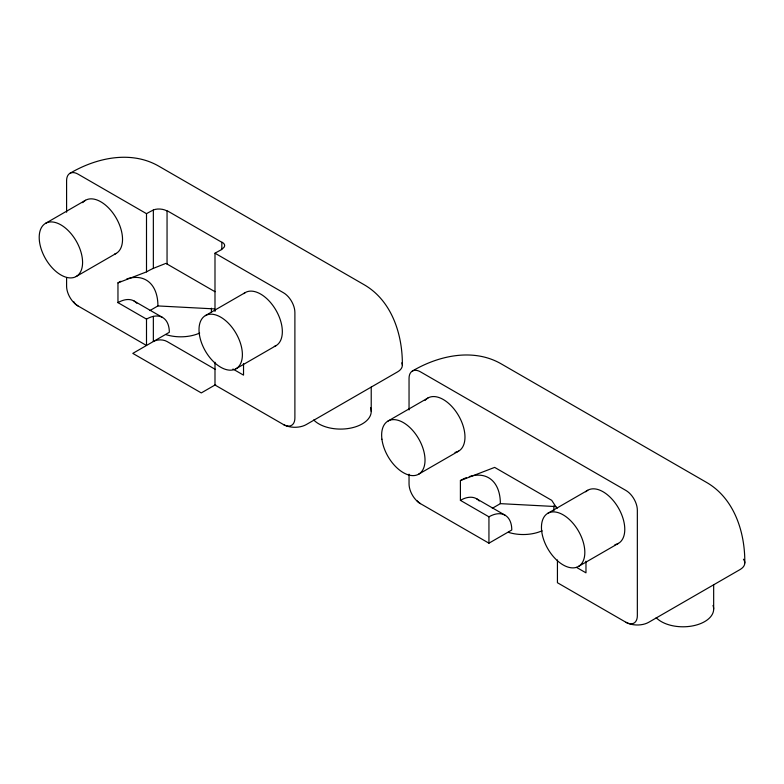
<?xml version="1.0" encoding="UTF-8"?>
<svg xmlns="http://www.w3.org/2000/svg" width="784" height="784" viewBox="0 0 784 784"><rect width="100%" height="100%" fill="white"/><g stroke="black" fill="none" stroke-linecap="round" stroke-linejoin="round"><path stroke-width="1.18" d="M45.55 223.352L85.505 200.283M76.224 276.478L116.179 253.408M149.862 310.582L157.917 305.936L214.659 308.916M205.359 315.619L245.314 292.55M236.033 368.745L275.988 345.675M215.678 384.621L201.292 392.921L132.8 353.388L169.324 332.298A32.281 18.64 -60 0 0 146.5 319.117L117.963 302.634L117.963 282.867A56.497 32.624 -60 0 1 120.952 281.27M388.002 421.057L427.946 397.998M418.666 474.183L458.62 451.123M492.303 508.297L500.359 503.642L555.895 506.562M417.078 500.78A16.141 9.32 0 0 0 420.459 503.642L488.942 543.185L511.776 530.004A32.281 18.64 -60 0 0 488.942 516.823L460.404 500.349L460.404 480.572A56.497 32.624 -60 0 1 466.362 477.652M547.81 513.324L587.755 490.265M578.474 566.45L618.429 543.381M69.943 173.323C96.177 157.809 130.908 150.107 158.721 166.13L364.197 284.759C391.971 300.831 402.672 334.758 402.359 365.246M412.384 371.038C438.628 355.515 473.36 347.822 501.172 363.845L706.639 482.464C734.422 498.546 745.123 532.473 744.8 562.951M117.963 282.867L146.5 271.881A90.131 52.038 -60 0 1 153.35 268.353L164.885 263.777M165.659 263.463L165.806 263.404A9.496 4.302 9 0 1 167.061 264.032L214.992 291.717M460.404 480.572L494.655 467.391L551.73 500.349L556.993 508.453M166.747 210.808A9.682 4.871 5.7 0 0 153.409 209.985A161.426 93.198 -60 0 0 146.5 213.669L78.008 174.126A16.141 9.32 60 0 0 66.591 180.712L66.591 212.229M214.992 311.424L214.992 253.212L283.475 292.755A16.141 9.32 60 0 1 294.892 312.522L294.892 417.97A16.141 9.32 60 0 1 283.475 424.556L214.992 385.022L214.992 362.247M134.103 301.036L162.543 317.461M476.554 498.751L505.092 515.225M232.956 369.029L243.53 375.134L243.53 363.502M576.456 567.351L585.971 572.839L585.971 561.207M215.512 369.509L167.051 341.52A9.682 5.596 0 0 0 153.35 341.52L153.35 316.373M73.833 301.752A16.141 9.32 0 0 0 78.008 305.936L146.5 345.479L146.5 319.117M743.457 559.227A16.141 9.32 0 0 1 740.076 569.547L648.75 622.271A16.141 9.32 0 0 1 625.926 622.271L557.434 582.728L557.434 559.962M713.665 584.805L713.665 609.09M553.857 505.896L553.857 510.756M488.942 516.823L488.942 543.185M409.042 409.934L409.042 378.427A16.141 9.32 60 0 1 420.459 371.832L625.926 490.461A16.141 9.32 60 0 1 637.343 510.227L637.343 615.675A16.141 9.32 60 0 1 625.926 622.271M409.042 474.173L409.042 483.875A16.141 9.32 60 0 0 420.459 503.642M371.224 387.1L371.224 411.375M221.833 248.969L221.833 242.295L167.051 210.671L167.051 264.032M211.415 308.19L211.415 311.826M153.35 209.955L153.35 268.353M146.5 213.669L146.5 271.881M66.591 277.683L66.591 286.16A16.141 9.32 60 0 0 78.008 305.936M243.814 293.608A30.674 17.709 60 0 1 275.988 310.258A30.674 17.709 60 0 1 274.322 346.45M82.683 202.664A30.674 17.709 60 0 1 115.366 216.639A30.674 17.709 60 0 1 114.513 254.183M370.577 407.749A30.674 17.709 0 0 1 351.261 427.976A30.674 17.709 0 0 1 313.737 419.969M199.655 333.053A30.674 17.709 0 0 1 165.865 334.601M126.851 278.888A56.497 32.624 -60 0 1 157.917 305.936M117.963 302.634A32.281 18.64 -60 0 1 136.828 303.261M283.475 424.556A16.141 9.32 0 0 0 306.309 424.556L397.625 371.841A16.141 9.32 0 0 0 401.8 362.835M214.992 253.212A161.426 93.198 -60 0 1 221.833 249.488M222.058 242.197A9.682 4.88 -0.2 0 1 221.362 249.224M585.726 491.793A30.674 17.709 60 0 1 618.909 508.816A30.674 17.709 60 0 1 614.96 544.635M425.134 400.369A30.674 17.709 60 0 1 458.679 415.804A30.674 17.709 60 0 1 455.014 452.397M713.019 605.464A30.674 17.709 0 0 1 693.703 625.681A30.674 17.709 0 0 1 656.179 617.684M542.107 530.768A30.674 17.709 0 0 1 508.306 532.307M469.302 476.603A56.497 32.624 -60 0 1 500.359 503.642M460.404 500.349A32.281 18.64 -60 0 1 479.269 500.966M199.283 333.759A30.674 17.709 60 0 0 234.367 369.519A30.674 17.709 60 0 0 228.448 323.263A30.674 17.709 60 0 0 199.283 333.759M39.474 241.501A30.674 17.709 60 0 0 74.558 277.252A30.674 17.709 60 0 0 68.639 230.996A30.674 17.709 60 0 0 39.474 241.501M541.724 531.474A30.674 17.709 60 0 0 576.808 567.224A30.674 17.709 60 0 0 570.889 520.968A30.674 17.709 60 0 0 541.724 531.474M381.916 439.207A30.674 17.709 60 0 0 417 474.957A30.674 17.709 60 0 0 411.081 428.701A30.674 17.709 60 0 0 381.916 439.207"/></g></svg>
